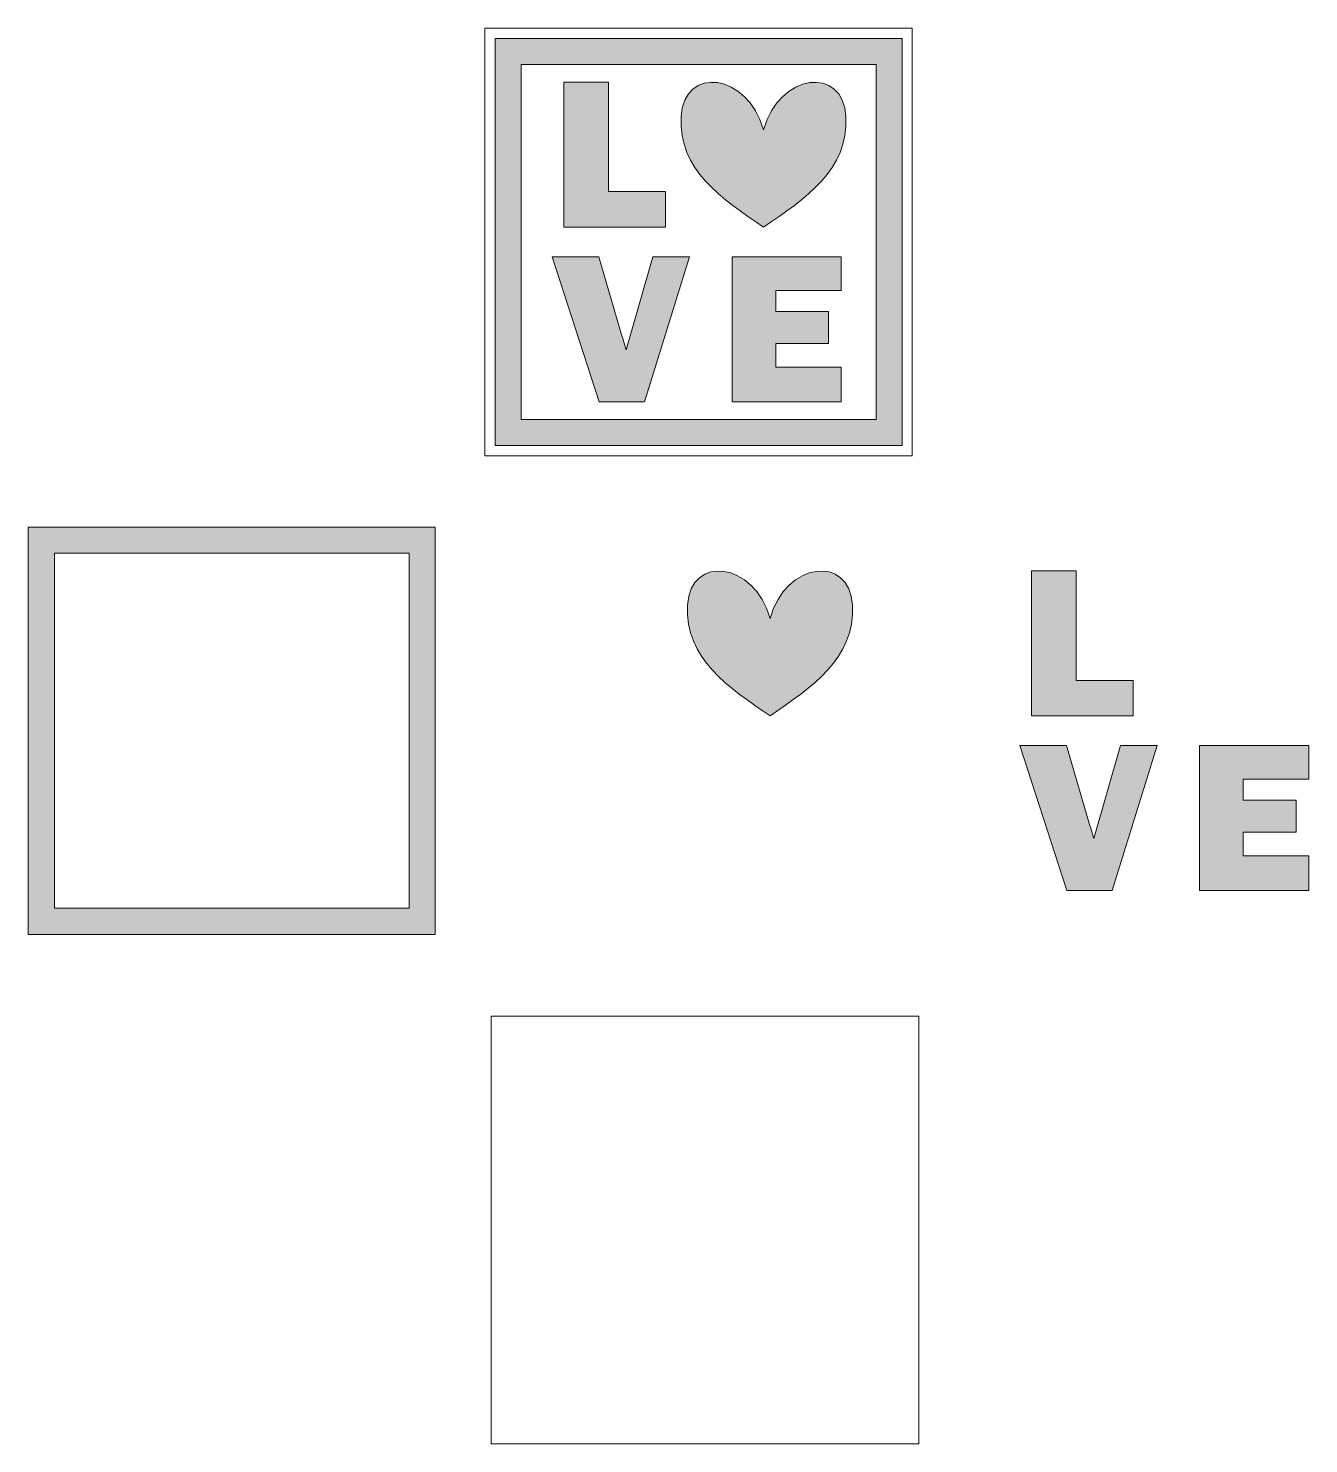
# Model space of a CAD drawing. Header units: inches. Extents: x -3767 to 7250, y -6781 to 5395.
import ezdxf

# ---------------------------------------------------------------- set-up
doc = ezdxf.new("R2010")
doc.units = ezdxf.units.IN
doc.header["$MEASUREMENT"] = 0
for name, color, linetype in [('1', 7, 'Continuous'), ('2', 7, 'Continuous'), ('3', 7, 'Continuous'), ('4', 7, 'Continuous'), ('5', 7, 'Continuous')]:
    doc.layers.add(name, color=color, linetype=linetype)

# ---------------------------------------------------------------- blocks, each defined once
blk = doc.blocks.new('block 3')
at = {"layer": '4', "lineweight": 0}
blk.add_lwpolyline([(5740, -214), (5740, -520), (4866, -520), (4866, 727), (5249, 727), (5249, -214), (5740, -214)], dxfattribs=at)
blk = doc.blocks.new('block 2')
at = {"layer": '4'}
blk.add_blockref('block 3', (0, 0), dxfattribs=at)
blk = doc.blocks.new('block 5')
at = {"layer": '4', "lineweight": 0}
blk.add_open_spline([(5945.3369, -775.0421), (5945.3369, -775.0421), (5558.3224, -2022.1973), (5558.3224, -2022.1973), (5558.3224, -2022.1973), (5168.1838, -2022.1973), (5168.1838, -2022.1973), (5168.1838, -2022.1973), (4763.5039, -775.0421), (4763.5039, -775.0421), (4763.5039, -775.0421), (5166.9342, -775.0421), (5166.9342, -775.0421), (5166.9342, -775.0421), (5364.2983, -1454.8139), (5364.2983, -1454.8139), (5377.7604, -1495.007), (5389.7001, -1534.6093), (5400.1062, -1573.5982), (5400.1062, -1573.5982), (5630.5745, -775.0421), (5630.5745, -775.0421), (5630.5745, -775.0421), (5945.3369, -775.0421), (5945.3369, -775.0421)], degree=3, knots=[0, 0, 0, 0, 1, 1, 1, 2, 2, 2, 3, 3, 3, 4, 4, 4, 5, 5, 5, 6, 6, 6, 7, 7, 7, 8, 8, 8, 8], dxfattribs=at)
blk = doc.blocks.new('block 4')
at = {"layer": '4'}
blk.add_blockref('block 5', (0, 0), dxfattribs=at)
blk = doc.blocks.new('block 7')
at = {"layer": '4', "lineweight": 0}
blk.add_lwpolyline([(7250.1916, -1724.3506), (7250.1916, -2022.1973), (6311.8573, -2022.1973), (6311.8573, -775.0421), (7250.1916, -775.0421), (7250.1916, -1062.8463), (6687.3751, -1062.8463), (6687.3751, -1243.7605), (7142.3815, -1243.7605), (7142.3815, -1520.5906), (6687.3751, -1520.5906), (6687.3751, -1724.3506), (7250.1916, -1724.3506)], dxfattribs=at)
blk = doc.blocks.new('block 6')
at = {"layer": '4'}
blk.add_blockref('block 7', (0, 0), dxfattribs=at)
blk = doc.blocks.new('block 10')
at = {"layer": '1', "lineweight": 0}
blk.add_lwpolyline([(1717, 3990), (1717, 3684), (842, 3684), (842, 4931), (1225, 4931), (1225, 3990), (1717, 3990)], dxfattribs=at)
blk = doc.blocks.new('block 9')
at = {"layer": '1'}
blk.add_blockref('block 10', (0, 0), dxfattribs=at)
blk = doc.blocks.new('block 12')
at = {"layer": '1', "lineweight": 0}
blk.add_open_spline([(1922, 3429), (1922, 3429), (1535, 2181), (1535, 2181), (1535, 2181), (1145, 2181), (1145, 2181), (1145, 2181), (740, 3429), (740, 3429), (740, 3429), (1143, 3429), (1143, 3429), (1143, 3429), (1341, 2749), (1341, 2749), (1354, 2709), (1366, 2669), (1377, 2630), (1377, 2630), (1607, 3429), (1607, 3429), (1607, 3429), (1922, 3429), (1922, 3429)], degree=3, knots=[0, 0, 0, 0, 1, 1, 1, 2, 2, 2, 3, 3, 3, 4, 4, 4, 5, 5, 5, 6, 6, 6, 7, 7, 7, 8, 8, 8, 8], dxfattribs=at)
blk = doc.blocks.new('block 11')
at = {"layer": '1'}
blk.add_blockref('block 12', (0, 0), dxfattribs=at)
blk = doc.blocks.new('block 14')
at = {"layer": '1', "lineweight": 0}
blk.add_lwpolyline([(3226.5959, 2479.2239), (3226.5959, 2181.3771), (2288.2615, 2181.3771), (2288.2615, 3428.5324), (3226.5959, 3428.5324), (3226.5959, 3140.7282), (2663.7793, 3140.7282), (2663.7793, 2959.8139), (3118.7858, 2959.8139), (3118.7858, 2682.9839), (2663.7793, 2682.9839), (2663.7793, 2479.2239), (3226.5959, 2479.2239)], dxfattribs=at)
blk = doc.blocks.new('block 13')
at = {"layer": '1'}
blk.add_blockref('block 14', (0, 0), dxfattribs=at)
blk = doc.blocks.new('block 8')
at = {"layer": '1', "true_color": 0xffb3db}
h = blk.add_hatch(color=221, dxfattribs=at)
h.dxf.hatch_style = 2
h.paths.add_polyline_path([(3751, 5307), (3527, 5307), (473, 5307), (249, 5307), (249, 5083), (249, 2029), (249, 1805), (473, 1805), (3527, 1805), (3751, 1805), (3751, 2029), (3751, 5083)])
h.paths.add_polyline_path([(3527, 5083), (3527, 2029), (473, 2029), (473, 5083)])
at = {"layer": '1', "true_color": 0xde242d}
h = blk.add_hatch(color=242, dxfattribs=at)
h.dxf.hatch_style = 2
edge = h.paths.add_edge_path()
edge.add_spline(control_points=[(2559, 4523), (2422, 5013), (1873, 5074), (1850, 4636), (1825, 4177), (2201, 3928), (2559, 3685), (2917, 3928), (3293, 4177), (3268, 4636), (3245, 5074), (2696, 5013), (2559, 4523)], knot_values=[0, 0, 0, 0, 1, 1, 1, 2, 2, 2, 3, 3, 3, 4, 4, 4, 4], degree=3, periodic=1)
at = {"layer": '1', "true_color": 0xffffff}
h = blk.add_hatch(color=7, dxfattribs=at)
h.dxf.hatch_style = 2
h.paths.add_polyline_path([(1717, 3990), (1717, 3684), (842, 3684), (842, 4931), (1225, 4931), (1225, 3990)])
edge = h.paths.add_edge_path()
edge.add_spline(control_points=[(1922, 3429), (1922, 3429), (1535, 2181), (1535, 2181), (1535, 2181), (1145, 2181), (1145, 2181), (1145, 2181), (740, 3429), (740, 3429), (740, 3429), (1143, 3429), (1143, 3429), (1143, 3429), (1341, 2749), (1341, 2749), (1354, 2709), (1366, 2669), (1377, 2630), (1377, 2630), (1607, 3429), (1607, 3429), (1607, 3429), (1922, 3429), (1922, 3429)], knot_values=[0, 0, 0, 0, 1, 1, 1, 2, 2, 2, 3, 3, 3, 4, 4, 4, 5, 5, 5, 6, 6, 6, 7, 7, 7, 8, 8, 8, 8], degree=3, periodic=1)
h.paths.add_polyline_path([(3227, 2479), (3227, 2181), (2288, 2181), (2288, 3429), (3227, 3429), (3227, 3141), (2664, 3141), (2664, 2960), (3119, 2960), (3119, 2683), (2664, 2683), (2664, 2479)])
at = {"layer": '1', "lineweight": 0}
for points in [[(3839, 1716), (161, 1716), (161, 5395), (3839, 5395), (3839, 1716)], [(3751, 5307), (3527, 5307), (473, 5307), (249, 5307), (249, 5083), (249, 2029), (249, 1805), (473, 1805), (3527, 1805), (3751, 1805), (3751, 2029), (3751, 5083), (3751, 5307), (3751, 5307)], [(3527, 5083), (3527, 2029), (473, 2029), (473, 5083), (3527, 5083)]]:
    blk.add_lwpolyline(points, dxfattribs=at)
blk.add_open_spline([(2559, 4523), (2422, 5013), (1873, 5074), (1850, 4636), (1825, 4177), (2201, 3928), (2559, 3685), (2917, 3928), (3293, 4177), (3268, 4636), (3245, 5074), (2696, 5013), (2559, 4523)], degree=3, knots=[0, 0, 0, 0, 1, 1, 1, 2, 2, 2, 3, 3, 3, 4, 4, 4, 4], dxfattribs=at)
at = {"layer": '1'}
for name in ['block 9', 'block 11', 'block 13']:
    blk.add_blockref(name, (0, 0), dxfattribs=at)

msp = doc.modelspace()

# ---------------------------------------------------------------- hatches: boundary and pattern name
at = {"layer": '2', "true_color": 0xffb3db}
h = msp.add_hatch(color=221, dxfattribs=at)
h.dxf.hatch_style = 2
h.paths.add_polyline_path([(-266, 1103), (-489, 1103), (-3543, 1103), (-3767, 1103), (-3767, 879), (-3767, -2175), (-3767, -2399), (-3543, -2399), (-489, -2399), (-266, -2399), (-266, -2175), (-266, 879)])
h.paths.add_polyline_path([(-489, 879), (-489, -2175), (-3543, -2175), (-3543, 879)])
at = {"layer": '3', "true_color": 0xde242d}
h = msp.add_hatch(color=242, dxfattribs=at)
h.dxf.hatch_style = 2
edge = h.paths.add_edge_path()
edge.add_spline(control_points=[(2615, 319), (2478, 809), (1929, 870), (1906, 433), (1881, -26), (2257, -275), (2615, -519), (2973, -275), (3349, -26), (3324, 433), (3301, 870), (2752, 809), (2615, 319)], knot_values=[0, 0, 0, 0, 1, 1, 1, 2, 2, 2, 3, 3, 3, 4, 4, 4, 4], degree=3, periodic=1)
at = {"layer": '4', "true_color": 0xffffff}
h = msp.add_hatch(color=7, dxfattribs=at)
h.dxf.hatch_style = 2
h.paths.add_polyline_path([(5740, -214), (5740, -520), (4866, -520), (4866, 727), (5249, 727), (5249, -214)])
edge = h.paths.add_edge_path()
edge.add_spline(control_points=[(5945, -775), (5945, -775), (5558, -2022), (5558, -2022), (5558, -2022), (5168, -2022), (5168, -2022), (5168, -2022), (4764, -775), (4764, -775), (4764, -775), (5167, -775), (5167, -775), (5167, -775), (5364, -1455), (5364, -1455), (5378, -1495), (5390, -1535), (5400, -1574), (5400, -1574), (5631, -775), (5631, -775), (5631, -775), (5945, -775), (5945, -775)], knot_values=[0, 0, 0, 0, 1, 1, 1, 2, 2, 2, 3, 3, 3, 4, 4, 4, 5, 5, 5, 6, 6, 6, 7, 7, 7, 8, 8, 8, 8], degree=3, periodic=1)
h.paths.add_polyline_path([(7250, -1724), (7250, -2022), (6312, -2022), (6312, -775), (7250, -775), (7250, -1063), (6687, -1063), (6687, -1244), (7142, -1244), (7142, -1521), (6687, -1521), (6687, -1724)])

# ---------------------------------------------------------------- linework, layer by layer
at = {"layer": '2', "lineweight": 0}
for points in [[(-266, 1103), (-489, 1103), (-3543, 1103), (-3767, 1103), (-3767, 879), (-3767, -2175), (-3767, -2399), (-3543, -2399), (-489, -2399), (-266, -2399), (-266, -2175), (-266, 879), (-266, 1103), (-266, 1103)], [(-489, 879), (-489, -2175), (-3543, -2175), (-3543, 879), (-489, 879)]]:
    msp.add_lwpolyline(points, dxfattribs=at)
at = {"layer": '3', "lineweight": 0}
msp.add_open_spline([(2615, 319), (2478, 809), (1929, 870), (1906, 433), (1881, -26), (2257, -275), (2615, -519), (2973, -275), (3349, -26), (3324, 433), (3301, 870), (2752, 809), (2615, 319)], degree=3, knots=[0, 0, 0, 0, 1, 1, 1, 2, 2, 2, 3, 3, 3, 4, 4, 4, 4], dxfattribs=at)
at = {"layer": '5', "lineweight": 0}
msp.add_lwpolyline([(3895, -6781), (217, -6781), (217, -3102), (3895, -3102), (3895, -6781)], dxfattribs=at)

# ---------------------------------------------------------------- block references
at = {"layer": '1'}
msp.add_blockref('block 8', (0, 0), dxfattribs=at)
at = {"layer": '4'}
for name in ['block 2', 'block 4', 'block 6']:
    msp.add_blockref(name, (0, 0), dxfattribs=at)

doc.saveas('drawing.dxf')
